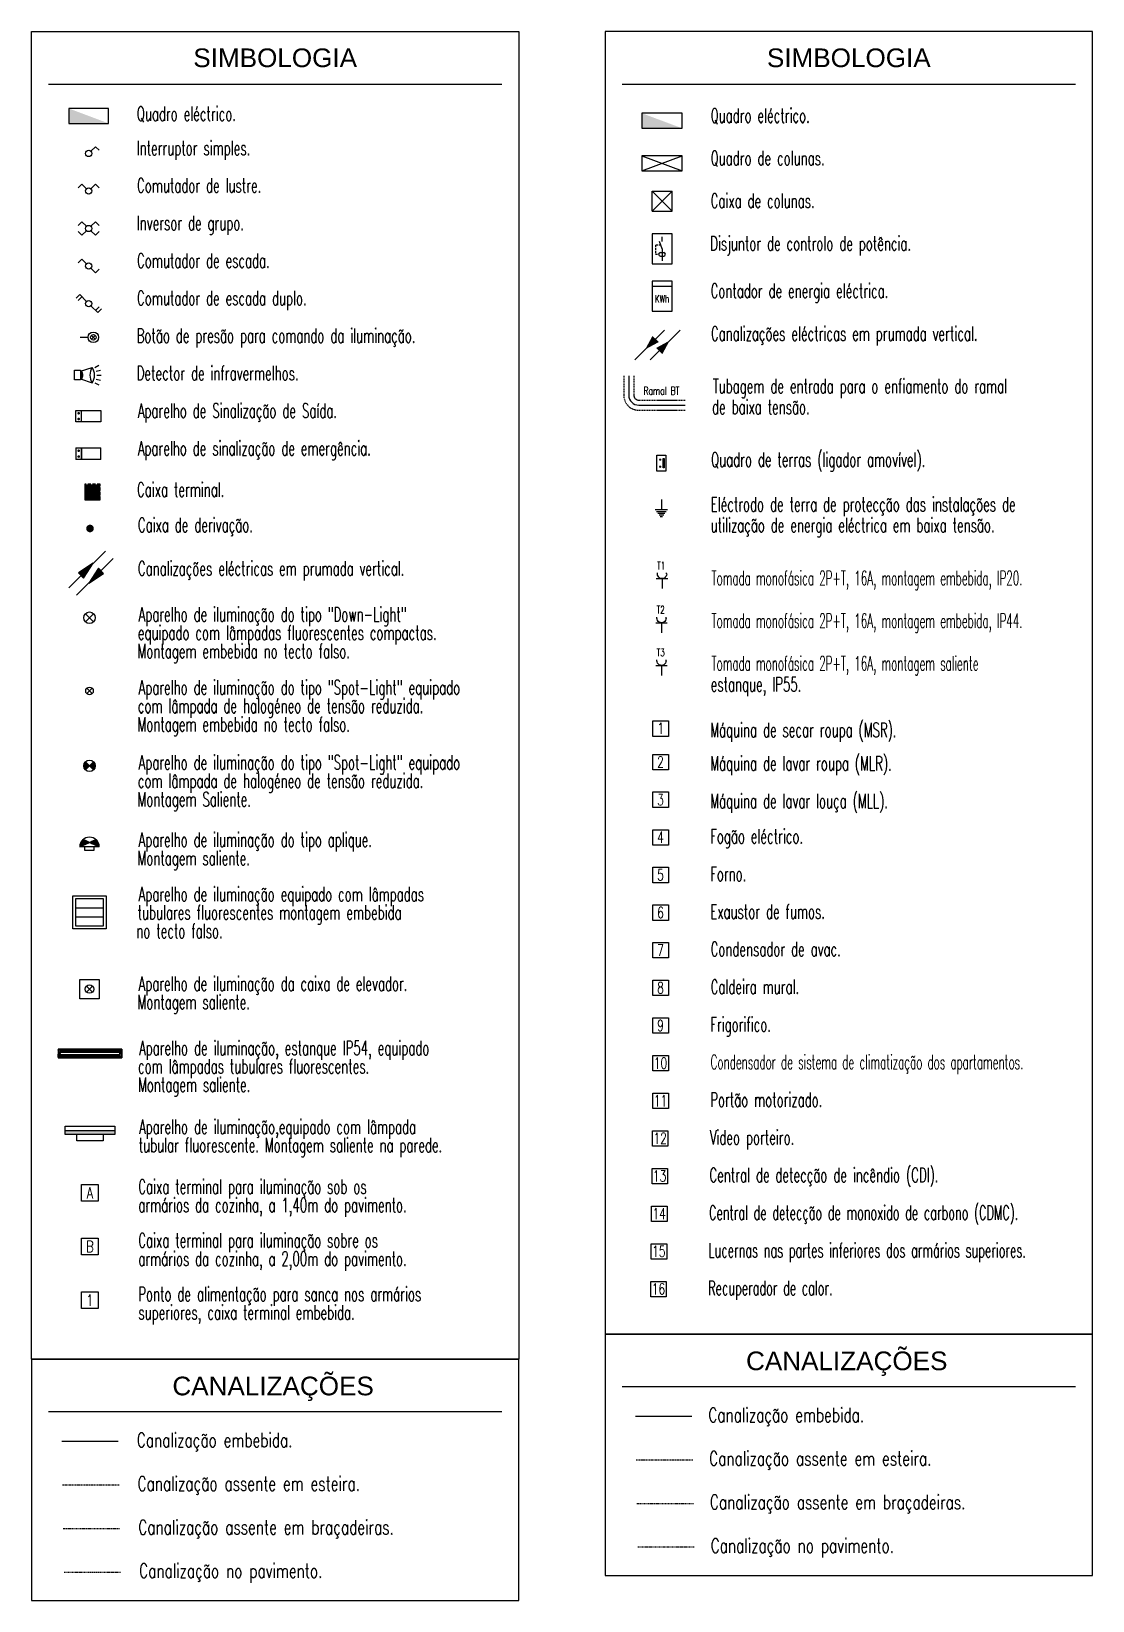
# Model space of a CAD drawing. Extents: x -8 to 729, y -363 to 534.
# Drawn here: x 113 to 298, y 260.5 to 534.1 of the extents above; entities that cross this region are included whole.
import ezdxf
from ezdxf.enums import TextEntityAlignment as Align

# ---------------------------------------------------------------- set-up
doc = ezdxf.new("R2010")
doc.units = 0
doc.header["$LTSCALE"] = 0.8
doc.header["$MEASUREMENT"] = 0
for name, pattern in [('ACAD_ISO02W100', [15, 12, -3]), ('CENTER2', [1.125, 0.75, -0.125, 0.125, -0.125]), ('DASHDOT2', [1.5875, 0.79375, -0.396875, 0, -0.396875]), ('DASHED', [0.75, 0.5, -0.25]), ('PHANTOM2', [31.75, 15.875, -3.175, 3.175, -3.175, 3.175, -3.175]), ('PHANTOMX2', [5, 2.5, -0.5, 0.5, -0.5, 0.5, -0.5])]:
    doc.linetypes.add(name, pattern=pattern)
doc.layers.get('0').update_dxf_attribs({"color": 3, "linetype": 'CONTINUOUS'})
for name, color, linetype in [('0_ARMADURA_FLUORESCENTE', 4, 'CONTINUOUS'), ('0_Cx', 10, 'DASHED'), ('0_ILUM_SPOT', 3, 'CONTINUOUS'), ('0_LETREIRO_SAIDA', 4, 'CONTINUOUS'), ('0_ligações', 10, 'CONTINUOUS'), ('0_QUADROS', 5, 'CONTINUOUS'), ('0_REFERENCIA', 2, 'CONTINUOUS'), ('0_regua', 3, 'CONTINUOUS'), ('0_regua1', 3, 'CONTINUOUS'), ('0_SIMBOLOGIA', 3, 'CONTINUOUS'), ('0_spot2', 2, 'CONTINUOUS'), ('0_subida', 10, 'CONTINUOUS'), ('ilum', 2, 'CONTINUOUS'), ('ILUM_SPOT', 3, 'CONTINUOUS'), ('INTRR', 4, 'CONTINUOUS'), ('LEGENDA', 1, 'CONTINUOUS'), ('LIGACOES', 4, 'CONTINUOUS'), ('Quadros', 170, 'CONTINUOUS'), ('TELEFONES', 4, 'CONTINUOUS'), ('TERRAS', 6, 'CONTINUOUS'), ('TOM', 4, 'CONTINUOUS')]:
    doc.layers.add(name, color=color, linetype=linetype)
doc.styles.add('ARIAL', font='arial.ttf')
doc.styles.add('LIBELLE', font='romans.shx', dxfattribs={"width": 0.7, "height": 0.2})
doc.styles.add('PEN', font='ROMANS.SHX', dxfattribs={"width": 0.7, "height": 1})
doc.styles.add('ROMANS', font='romans', dxfattribs={"width": 0.9})

# ---------------------------------------------------------------- blocks, each defined once
blk = doc.blocks.new('DISJ')
at = {"layer": 'Quadros', "color": 2, "linetype": 'DASHED'}
for p, q in [((-1.31, 3.74), (-1.31, 1.9)), ((-0.25, 3.74), (-1.31, 3.74)), ((-1.31, 1.9), (-0.68, 1.9))]:
    blk.add_line(p, q, dxfattribs=at)
at = {"layer": 'Quadros', "color": 2, "linetype": 'Continuous', "ltscale": 0.1}
for p, q in [((0, 3.02), (-0.49, 4.45)), ((0, 4.45), (0, 5.35)), ((-0.34, 2.24), (0.34, 2.24)), ((-0.34, 1.55), (0.34, 1.55)), ((0, 3.02), (0, 0.58))]:
    blk.add_line(p, q, dxfattribs=at)
at = {"layer": 'Quadros'}
blk.add_lwpolyline([(-2, 0), (2, 0), (2, 6), (-2, 6)], close=True, dxfattribs=at)
at = {"layer": 'Quadros', "color": 2, "linetype": 'Continuous', "ltscale": 0.1}
for centre, start, end in [((-0.34, 1.9), 90, 270), ((0.34, 1.9), 270, 90)]:
    blk.add_arc(centre, 0.341, start, end, dxfattribs=at)
blk = doc.blocks.new('CONT')
at = {"layer": 'Quadros', "color": 2}
blk.add_line((-2, 5), (2, 5), dxfattribs=at)
at = {"layer": 'Quadros'}
blk.add_lwpolyline([(-2, 0), (2, 0), (2, 6), (-2, 6)], close=True, dxfattribs=at)
at = {"layer": 'Quadros', "color": 2, "linetype": 'Continuous', "style": 'ROMANS', "width": 0.7}
blk.add_text('KWh', height=1.5, dxfattribs=at).set_placement((0, 2.45), align=Align.MIDDLE_CENTER)
blk = doc.blocks.new('TOM')
at = {"layer": 'TOM'}
for p, q in [((-1.15, 2), (1.15, 2)), ((-1.15, 2), (1.15, 2)), ((-0.92, 2.92), (-0.92, 3.12)), ((0, 2), (0, 0)), ((0.92, 2.92), (0.92, 3.12))]:
    blk.add_line(p, q, dxfattribs=at)
at = {"layer": 'TOM', "extrusion": (0, 0, -1)}
blk.add_ellipse((0, 2.92), major_axis=(0.652, 0.652), ratio=1, start_param=0.785398, end_param=3.926991, dxfattribs=at)
blk = doc.blocks.new('RE2')
blk.add_hatch(color=1).paths.add_polyline_path([(3, 1.25), (-3, 1.25), (-3, 0.75), (3, 0.75)])
at = {"layer": '0_regua1', "linetype": 'Continuous', "ltscale": 10}
for p, q in [((-3, 0.75), (-3, 1.75)), ((-3, 1.75), (3, 1.75)), ((3, 0.75), (-3, 0.75)), ((3, 1.75), (3, 0.75))]:
    blk.add_line(p, q, dxfattribs=at)
at = {"layer": '0_regua1', "color": 2, "linetype": 'Continuous', "ltscale": 10}
blk.add_line((-3, 1.25), (3, 1.25), dxfattribs=at)
at = {"layer": '0_regua1', "ltscale": 10}
for p, q in [((-1.58, 0), (-1.58, 0.75)), ((1.58, 0), (-1.58, 0)), ((1.58, 0.75), (1.58, 0))]:
    blk.add_line(p, q, dxfattribs=at)
blk = doc.blocks.new('ARM')
at = {"layer": '0_regua', "linetype": 'Continuous'}
for p, q in [((7.65, 1.05), (-7.65, 1.05)), ((-7.65, 1.05), (-7.65, -1.05)), ((7.65, -1.05), (7.65, 1.05)), ((7.65, 1.05), (7.65, -1.05)), ((-7.65, -1.05), (7.65, -1.05))]:
    blk.add_line(p, q, dxfattribs=at)
at = {"layer": '0_regua', "color": 1}
for p, q in [((-7.65, 0.27), (-7.63, 0.27)), ((-7.63, 0.87), (-7.63, 0.17)), ((-7.45, 1.05), (-7.29, 1.05)), ((-7.45, 0), (-7.29, 0)), ((-7.11, 0.87), (-7.11, 0.17)), ((-7.11, 0.78), (7.11, 0.78)), ((-7.11, 0.76), (7.11, 0.76)), ((-7.11, 0.71), (7.11, 0.71)), ((-7.11, 0.66), (7.11, 0.66)), ((-7.11, 0.38), (7.11, 0.38)), ((-7.11, 0.34), (7.11, 0.34)), ((-7.11, 0.29), (7.11, 0.29)), ((-7.11, 0.27), (7.11, 0.27)), ((7.11, 0.87), (7.11, 0.17)), ((7.45, 1.05), (7.29, 1.05)), ((7.45, 0), (7.29, 0)), ((7.63, 0.87), (7.63, 0.17)), ((7.65, 0.27), (7.63, 0.27)), ((-7.65, -0.27), (-7.63, -0.27)), ((-7.63, -0.87), (-7.63, -0.17)), ((-7.45, 0), (-7.29, 0)), ((-7.45, -1.05), (-7.29, -1.05)), ((-7.11, -0.87), (-7.11, -0.17)), ((-7.11, -0.27), (7.11, -0.27)), ((-7.11, -0.29), (7.11, -0.29)), ((-7.11, -0.34), (7.11, -0.34)), ((-7.11, -0.38), (7.11, -0.38)), ((-7.11, -0.66), (7.11, -0.66)), ((-7.11, -0.71), (7.11, -0.71)), ((-7.11, -0.76), (7.11, -0.76)), ((-7.11, -0.78), (7.11, -0.78)), ((7.11, -0.87), (7.11, -0.17)), ((7.45, 0), (7.29, 0)), ((7.45, -1.05), (7.29, -1.05)), ((7.63, -0.87), (7.63, -0.17)), ((7.65, -0.27), (7.63, -0.27))]:
    blk.add_line(p, q, dxfattribs=at)
at = {"layer": '0_regua', "color": 1, "extrusion": (0, 0, -1)}
for centre, major_axis, start_param, end_param in [((-7.53, 0.82), (-0.0825, 0.0825), -0.785398, -0.161149), ((-7.45, 0.87), (0.124, 0.124), -2.356194, -0.785398), ((-7.45, 0.17), (0.124, 0.124), 2.356194, 3.926991), ((-7.37, 1.21), (0.237, 0.237), 1.749547, 2.989861), ((-7.37, 0.45), (-0.237, 0.237), 0.151732, 1.392045), ((-7.37, 0.91), (-0.237, 0.237), -2.962842, -1.722528), ((-7.37, 0.14), (0.237, 0.237), -1.419065, -0.178751), ((-7.37, 0.6), (-0.237, 0.237), -2.962842, -1.722528), ((-7.37, -0.16), (0.237, 0.237), -1.419065, -0.178751), ((-7.29, 0.87), (0.124, 0.124), -0.785398, 0.785398), ((-7.29, 0.17), (0.124, 0.124), 0.785398, 2.356194), ((7.29, -0.17), (0.124, 0.124), 3.926991, 5.497787), ((7.45, -0.17), (-0.124, 0.124), 0.785398, 2.356194), ((7.29, -0.87), (-0.124, 0.124), 3.926991, 5.497787), ((7.37, 0.16), (0.237, 0.237), 1.722528, 2.962842), ((7.37, -0.6), (-0.237, 0.237), 0.178751, 1.419065), ((7.37, -0.14), (0.237, 0.237), 1.722528, 2.962842), ((7.37, -0.91), (-0.237, 0.237), 0.178751, 1.419065), ((7.37, -0.45), (-0.237, 0.237), 3.293324, 4.533638), ((7.37, -1.21), (-0.237, 0.237), 0.178751, 1.419065), ((7.45, -0.87), (0.124, 0.124), 0.785398, 2.356194), ((7.53, -0.82), (0.0825, 0.0825), 0.785398, 1.409647)]:
    blk.add_ellipse(centre, major_axis=major_axis, ratio=1, start_param=start_param, end_param=end_param, dxfattribs=at)
at = {"layer": '0_regua', "color": 1}
for centre, major_axis, start_param, end_param in [((-7.45, -0.17), (0.124, -0.124), 2.356194, 3.926991), ((-7.29, -0.17), (0.124, -0.124), 0.785398, 2.356194), ((7.29, 0.87), (0.124, 0.124), 0.785398, 2.356194), ((7.29, 0.17), (-0.124, 0.124), 0.785398, 2.356194), ((7.37, 1.21), (0.237, 0.237), 3.320344, 4.560657), ((7.37, 0.45), (0.237, 0.237), 0.151732, 1.392045), ((7.37, 0.91), (0.237, 0.237), 3.320344, 4.560657), ((7.37, 0.14), (-0.237, 0.237), -1.419065, -0.178751), ((7.37, 0.6), (0.237, 0.237), 3.320344, 4.560657), ((7.37, -0.16), (-0.237, 0.237), -1.419065, -0.178751), ((7.45, 0.87), (-0.124, 0.124), 3.926991, 5.497787), ((7.45, 0.17), (0.124, 0.124), 3.926991, 5.497787), ((7.53, 0.82), (-0.0825, 0.0825), 3.926991, 4.55124), ((-7.53, -0.82), (-0.0825, -0.0825), -0.785398, -0.161149), ((-7.45, -0.87), (0.124, -0.124), -2.356194, -0.785398), ((-7.37, 0.16), (0.237, -0.237), -1.419065, -0.178751), ((-7.37, -0.6), (-0.237, -0.237), -2.962842, -1.722528), ((-7.37, -0.14), (0.237, -0.237), -1.419065, -0.178751), ((-7.37, -0.91), (-0.237, -0.237), -2.962842, -1.722528), ((-7.37, -0.45), (-0.237, -0.237), 0.151732, 1.392045), ((-7.37, -1.21), (0.237, -0.237), 1.749547, 2.989861), ((-7.29, -0.87), (0.124, -0.124), -0.785398, 0.785398)]:
    blk.add_ellipse(centre, major_axis=major_axis, ratio=1, start_param=start_param, end_param=end_param, dxfattribs=at)
blk = doc.blocks.new('af')
at = {"layer": '0_ARMADURA_FLUORESCENTE'}
for p, q in [((-3, -3), (-3, 3)), ((-3, 3), (3, 3)), ((3, 3), (3, -3)), ((3, -3), (-3, -3))]:
    blk.add_line(p, q, dxfattribs=at)
at = {"layer": '0_ARMADURA_FLUORESCENTE', "color": 2}
for p, q in [((-2.5, -2.5), (-2.5, 2.5)), ((-2.5, 2.5), (2.5, 2.5)), ((-2.5, 0.83), (2.5, 0.83)), ((2.5, 2.5), (2.5, -2.5)), ((-2.5, -0.83), (2.5, -0.83)), ((2.5, -2.5), (-2.5, -2.5))]:
    blk.add_line(p, q, dxfattribs=at)
blk = doc.blocks.new('SP2')
at = {"layer": '0_spot2'}
for p, q in [((-0.53, 0.53), (0.53, -0.53)), ((0.53, 0.53), (-0.53, -0.53))]:
    blk.add_line(p, q, dxfattribs=at)
blk.add_circle((0, 0), 0.75, dxfattribs=at)
blk = doc.blocks.new('S')
at = {"layer": '0_subida'}
blk.add_line((0, 0), (7.07, 7.07), dxfattribs=at)
at = {"layer": '0_subida', "color": 1}
for p, q in [((4.72, 4.72), (1.86, 2.84)), ((2.84, 1.86), (4.72, 4.72)), ((1.86, 2.84), (2.84, 1.86))]:
    blk.add_line(p, q, dxfattribs=at)
blk.add_solid([(4.72, 4.72), (1.86, 2.84), (2.84, 1.86)], dxfattribs=at)
blk = doc.blocks.new('ILSPT100')
at = {"layer": '0_ILUM_SPOT'}
for p, q in [((-0.92, -0.92), (0.92, 0.92)), ((0.92, -0.92), (-0.92, 0.92))]:
    blk.add_line(p, q, dxfattribs=at)
blk.add_circle((0, 0), 1.3, dxfattribs=at)
blk = doc.blocks.new('LS')
at = {"layer": '0_LETREIRO_SAIDA'}
for p, q in [((-3, 0), (-3, 2.76)), ((-3, 2.76), (3, 2.76)), ((-3, 0), (-3, 1.37)), ((3, 0), (-3, 0)), ((-1.6, 0), (-1.6, 2.76)), ((3, 2.76), (3, 0))]:
    blk.add_line(p, q, dxfattribs=at)
at = {"layer": '0_LETREIRO_SAIDA', "color": 1, "const_width": 0.317}
for points in [[(-2.46, 2.09, 1), (-2.14, 2.09, 1)], [(-2.46, 0.7, -1), (-2.14, 0.7, -1)]]:
    blk.add_lwpolyline(points, format="xyb", close=True, dxfattribs=at)
blk = doc.blocks.new('LS1')
at = {"layer": '0_LETREIRO_SAIDA'}
for p, q in [((-3, 2.76), (-3, 0)), ((-3, 2.76), (3, 2.76)), ((3, 0), (-3, 0)), ((3, 0), (3, 2.76))]:
    blk.add_line(p, q, dxfattribs=at)
at = {"layer": '0_LETREIRO_SAIDA', "color": 1, "const_width": 0.317}
for points in [[(-2.46, 2.09, 1), (-2.14, 2.09, 1)], [(-2.46, 0.7, -1), (-2.14, 0.7, -1)]]:
    blk.add_lwpolyline(points, format="xyb", close=True, dxfattribs=at)
at = {"layer": '0_LETREIRO_SAIDA'}
blk.add_lwpolyline([(-1.6, 2.76), (-1.6, 2.76), (-1.6, 0), (-1.6, 0)], close=True, dxfattribs=at)
blk = doc.blocks.new('CX1')
at = {"layer": '0_Cx'}
blk.add_hatch(color=256, dxfattribs=at).paths.add_polyline_path([(-0.68, 0.91), (-0.68, -1.09), (1.32, -1.09), (1.32, 0.91)])
for p, q in [((1.32, 0.91), (-0.68, 0.91)), ((1.32, -1.09), (1.32, 0.91))]:
    blk.add_line(p, q, dxfattribs=at)
at = {"layer": '0_Cx', "linetype": 'Continuous'}
for p, q in [((-0.68, 0.91), (-0.68, -1.09)), ((-0.68, -1.09), (1.32, -1.09))]:
    blk.add_line(p, q, dxfattribs=at)
blk = doc.blocks.new('zz')
blk.add_hatch(color=2).paths.add_polyline_path([(1.64, 0.94), (1.33, 0.84), (1.33, -0.84), (1.64, -0.94, 0.311504)])
at = {"color": 2}
for p, q in [((0, 1.05), (1.33, 1.05)), ((0, -1.05), (0, 1.05)), ((1.33, 1.05), (1.33, -1.05)), ((4.44, 1.7), (5.28, 2.15)), ((4.76, 0.87), (5.68, 1.11)), ((1.33, -1.05), (0, -1.05)), ((4.44, -1.7), (5.28, -2.15)), ((4.76, -0.87), (5.68, -1.11)), ((4.87, 0), (5.82, 0))]:
    blk.add_line(p, q, dxfattribs=at)
at = {"color": 4}
for p, q in [((1.33, 0.84), (3.86, 1.69)), ((1.33, -0.84), (3.86, -1.69))]:
    blk.add_line(p, q, dxfattribs=at)
for centre, start, end in [((6.42, 0), 146.4934, 213.5066), ((1.31, 0), 326.4934, 33.5066)]:
    blk.add_arc(centre, 3.07, start, end, dxfattribs=at)
blk = doc.blocks.new('qe')
at = {"layer": '0_QUADROS'}
for p, q in [((-4, 1.5), (-4, -1.5)), ((4, 1.5), (-4, 1.5)), ((4, -1.5), (4, 1.5)), ((-4, -1.5), (4, -1.5))]:
    blk.add_line(p, q, dxfattribs=at)
at = {"layer": '0_QUADROS', "color": 1}
blk.add_solid([(-4, 1.5), (-4, -1.5), (4, -1.5)], dxfattribs=at)

msp = doc.modelspace()

# ---------------------------------------------------------------- hatches: boundary and pattern name
h = msp.add_hatch(color=1)
h.paths.add_polyline_path([(123.87, 406.75), (123.16, 406.04), (123.87, 405.34, 0.198912), (124.16, 406.04, 0.198912)])
h.paths.add_polyline_path([(122.16, 406.04, 0.198912), (122.45, 405.34), (123.16, 406.04), (122.45, 406.75, 0.198912)])
at = {"layer": 'ilum'}
h = msp.add_hatch(dxfattribs=at)
h.set_pattern_fill('ANSI31', color=1, scale=0.962262, style=0)
h.set_pattern_definition([(135, (931806.43311, 153988.3646), (0.08505272073, 0.08505272073), [])])
edge = h.paths.add_edge_path()
edge.add_ellipse((123.16, 391.9), major_axis=(-1.2, 1.2), ratio=1, start_angle=-5, end_angle=45, ccw=False)
edge.add_line((122.07, 393.2), (123.16, 392.69))
edge.add_line((123.16, 392.69), (121.46, 391.9))

# ---------------------------------------------------------------- linework, layer by layer
at = {"layer": '0_ligações', "color": 5}
for p, q in [((221.22, 502.75, -85.85), (221.22, 506.25, -85.85)), ((221.22, 506.25, -85.85), (224.72, 506.25, -85.85)), ((224.72, 502.75, -85.85), (224.72, 506.25, -85.85)), ((221.22, 502.75, -85.85), (224.72, 502.75, -85.85))]:
    msp.add_line(p, q, dxfattribs=at)
at = {"layer": '0_ligações', "linetype": 'Continuous'}
for p, q in [((223.4, 482), (218.2, 476.8)), ((220.92, 476.8), (226.13, 482))]:
    msp.add_line(p, q, dxfattribs=at)
at = {"layer": '0_ligações', "color": 2, "linetype": 'ACAD_ISO02W100', "ltscale": 0.02}
for p, q in [((216.29, 474.06, -85.85), (216.29, 470.67, -85.85)), ((218.04, 474.06, -85.85), (218.04, 470.67, -85.85)), ((218.92, 469.8, -85.85), (227.03, 469.8, -85.85)), ((218.92, 468.05, -85.85), (227.03, 468.05, -85.85))]:
    msp.add_line(p, q, dxfattribs=at)
at = {"layer": '0_ligações'}
for p, q in [((217.17, 474.06, -85.85), (217.17, 470.67, -85.85)), ((218.92, 468.92, -85.85), (227.03, 468.92, -85.85))]:
    msp.add_line(p, q, dxfattribs=at)
at = {"layer": '0_ligações', "color": 10, "linetype": 'DASHDOT2', "ltscale": 0.3}
for p, q in [((218.59, 277.46), (228.45, 277.46)), ((118.59, 273.08), (128.45, 273.08))]:
    msp.add_line(p, q, dxfattribs=at)
at = {"layer": '0_ligações', "linetype": 'PHANTOM2', "ltscale": 0.015}
for p, q in [((218.73, 269.87), (228.58, 269.87)), ((118.73, 265.48), (128.58, 265.48))]:
    msp.add_line(p, q, dxfattribs=at)
at = {"layer": '0_ligações', "color": 4}
msp.add_lwpolyline([(121.48, 368.79), (124.84, 368.79), (124.84, 365.43), (121.48, 365.43)], close=True, dxfattribs=at)
at = {"layer": '0_ligações', "color": 2, "linetype": 'ACAD_ISO02W100', "ltscale": 0.02}
msp.add_arc((218.92, 470.67, -85.85), 2.63, 180, 270, dxfattribs=at)
at = {"layer": '0_ligações'}
msp.add_arc((218.92, 470.67, -85.85), 1.75, 180, 270, dxfattribs=at)
at = {"layer": '0_ligações', "color": 2, "linetype": 'ACAD_ISO02W100', "ltscale": 3}
msp.add_arc((218.92, 470.67, -85.85), 0.875, 180, 270, dxfattribs=at)
at = {"layer": '0_ligações', "color": 1}
for points in [[(221.31, 481), (222.4, 479.92), (220.02, 478.63)], [(223.01, 477.8), (221.93, 478.89), (224.3, 480.18)]]:
    msp.add_solid(points, dxfattribs=at)
at = {"layer": '0_REFERENCIA', "color": 3}
for points in [[(121.79, 333.05), (124.69, 333.05), (124.69, 330.15), (121.79, 330.15)], [(121.79, 323.69), (124.69, 323.69), (124.69, 320.79), (121.79, 320.79)], [(121.79, 314.33), (124.69, 314.33), (124.69, 311.42), (121.79, 311.42)]]:
    msp.add_lwpolyline(points, close=True, dxfattribs=at)
at = {"layer": '0_SIMBOLOGIA', "color": 10, "ltscale": 0.5}
for p, q in [((218.32, 292.65), (228.17, 292.65)), ((118.32, 288.27), (128.17, 288.27))]:
    msp.add_line(p, q, dxfattribs=at)
at = {"layer": '0_SIMBOLOGIA', "color": 10, "linetype": 'CENTER2', "ltscale": 0.4}
for p, q in [((218.45, 285.06), (228.31, 285.06)), ((118.45, 280.67), (128.31, 280.67))]:
    msp.add_line(p, q, dxfattribs=at)
at = {"layer": 'ilum'}
for p, q in [((121.46, 391.9), (124.25, 393.2)), ((124.85, 391.9), (121.46, 391.9)), ((124.85, 391.9), (122.07, 393.2)), ((122.31, 391.9), (122.31, 391.31)), ((122.31, 391.31), (124, 391.31)), ((124, 391.31), (124, 391.9))]:
    msp.add_line(p, q, dxfattribs=at)
at = {"layer": 'ilum', "color": 1}
for p, q in [((121.46, 391.96), (122.5, 393)), ((121.46, 391.94), (122.51, 392.99)), ((121.46, 391.92), (122.53, 392.99)), ((121.46, 391.91), (122.54, 392.98)), ((121.46, 391.9), (123.16, 392.69)), ((121.47, 392.09), (122.42, 393.03)), ((121.47, 392.07), (122.43, 393.03)), ((121.47, 392.05), (122.45, 393.02)), ((121.47, 392.03), (122.46, 393.02)), ((121.47, 392.01), (122.47, 393.01)), ((121.47, 391.99), (122.48, 393.01)), ((121.47, 391.98), (122.49, 393)), ((121.48, 392.16), (122.38, 393.06)), ((121.48, 392.14), (122.39, 393.05)), ((121.48, 392.13), (122.4, 393.05)), ((121.48, 392.11), (122.41, 393.04)), ((121.49, 392.23), (122.34, 393.07)), ((121.49, 392.21), (122.35, 393.07)), ((121.49, 392.19), (122.36, 393.06)), ((121.49, 391.91), (122.55, 392.98)), ((121.5, 392.27), (122.32, 393.08)), ((121.5, 392.25), (122.33, 393.08)), ((121.51, 392.31), (122.29, 393.09)), ((121.51, 392.29), (122.31, 393.09)), ((121.52, 392.34), (122.28, 393.1)), ((121.52, 391.93), (122.56, 392.97)), ((121.53, 392.38), (122.26, 393.11)), ((121.53, 392.36), (122.27, 393.11)), ((121.54, 392.41), (122.25, 393.12)), ((121.55, 392.43), (122.24, 393.12)), ((121.55, 391.94), (122.57, 392.96)), ((121.56, 392.46), (122.22, 393.13)), ((121.57, 392.49), (122.21, 393.13)), ((121.58, 392.51), (122.2, 393.14)), ((121.58, 391.96), (122.58, 392.96)), ((121.59, 392.54), (122.19, 393.14)), ((121.6, 392.57), (122.18, 393.15)), ((121.61, 392.6), (122.17, 393.15)), ((121.62, 391.97), (122.6, 392.95)), ((121.63, 392.63), (122.16, 393.16)), ((121.65, 392.67), (122.14, 393.16)), ((121.65, 391.99), (122.61, 392.95)), ((121.66, 392.7), (122.13, 393.17)), ((121.68, 392), (122.62, 392.94)), ((121.69, 392.74), (122.12, 393.18)), ((121.71, 392.78), (122.11, 393.18)), ((121.71, 392.02), (122.63, 392.94)), ((121.74, 392.83), (122.1, 393.19)), ((121.74, 392.03), (122.64, 392.93)), ((121.77, 392.88), (122.09, 393.19)), ((121.78, 392.05), (122.65, 392.93)), ((121.81, 392.06), (122.67, 392.92)), ((121.82, 392.95), (122.07, 393.2)), ((121.84, 392.08), (122.68, 392.92)), ((121.87, 392.09), (122.69, 392.91)), ((121.9, 392.11), (122.7, 392.91)), ((121.93, 392.12), (122.71, 392.9)), ((121.94, 393.08), (121.98, 393.12)), ((121.97, 392.14), (122.72, 392.89)), ((122, 392.15), (122.74, 392.89)), ((122.03, 392.17), (122.75, 392.88)), ((122.06, 392.18), (122.76, 392.88)), ((122.09, 392.2), (122.77, 392.87)), ((122.13, 392.21), (122.78, 392.87)), ((122.16, 392.23), (122.79, 392.86)), ((122.19, 392.24), (122.8, 392.86)), ((122.22, 392.26), (122.82, 392.85)), ((122.25, 392.27), (122.83, 392.85)), ((122.29, 392.29), (122.84, 392.84)), ((122.32, 392.3), (122.85, 392.83)), ((122.35, 392.32), (122.86, 392.83)), ((122.38, 392.33), (122.87, 392.82)), ((122.41, 392.34), (122.89, 392.82)), ((122.44, 392.36), (122.9, 392.81)), ((122.48, 392.37), (122.91, 392.81)), ((122.51, 392.39), (122.92, 392.8)), ((122.54, 392.4), (122.93, 392.8)), ((122.57, 392.42), (122.94, 392.79)), ((122.6, 392.43), (122.96, 392.79)), ((122.64, 392.45), (122.97, 392.78)), ((122.67, 392.46), (122.98, 392.78)), ((122.7, 392.48), (122.99, 392.77)), ((122.73, 392.49), (123, 392.76)), ((122.76, 392.51), (123.01, 392.76)), ((122.8, 392.52), (123.03, 392.75)), ((122.83, 392.54), (123.04, 392.75)), ((122.86, 392.55), (123.05, 392.74)), ((122.89, 392.57), (123.06, 392.74)), ((122.92, 392.58), (123.07, 392.73)), ((122.95, 392.6), (123.08, 392.73)), ((122.99, 392.61), (123.09, 392.72)), ((123.02, 392.63), (123.11, 392.72)), ((123.05, 392.64), (123.12, 392.71)), ((123.08, 392.66), (123.13, 392.7)), ((123.11, 392.67), (123.14, 392.7)), ((123.15, 392.69), (123.15, 392.69)), ((123.17, 392.69), (123.16, 392.69)), ((124.85, 391.9), (123.16, 392.69)), ((123.2, 392.67), (123.17, 392.7)), ((123.23, 392.66), (123.18, 392.7)), ((123.2, 392.67), (123.27, 392.75)), ((123.26, 392.64), (123.2, 392.71)), ((123.3, 392.63), (123.21, 392.72)), ((123.33, 392.61), (123.22, 392.72)), ((123.36, 392.6), (123.23, 392.73)), ((123.39, 392.58), (123.24, 392.73)), ((123.42, 392.57), (123.25, 392.74)), ((123.46, 392.55), (123.27, 392.74)), ((123.49, 392.54), (123.28, 392.75)), ((123.52, 392.52), (123.29, 392.75)), ((123.55, 392.51), (123.3, 392.76)), ((123.58, 392.49), (123.31, 392.76)), ((123.32, 392.62), (123.59, 392.89)), ((123.61, 392.48), (123.32, 392.77)), ((123.65, 392.46), (123.34, 392.78)), ((123.68, 392.45), (123.35, 392.78)), ((123.71, 392.43), (123.36, 392.79)), ((123.74, 392.42), (123.37, 392.79)), ((123.77, 392.4), (123.38, 392.8)), ((123.81, 392.39), (123.39, 392.8)), ((123.84, 392.37), (123.4, 392.81)), ((123.87, 392.36), (123.42, 392.81)), ((123.43, 392.56), (123.91, 393.04)), ((123.9, 392.34), (123.43, 392.82)), ((123.93, 392.33), (123.44, 392.82)), ((123.97, 392.32), (123.45, 392.83)), ((124, 392.3), (123.46, 392.83)), ((124.03, 392.29), (123.47, 392.84)), ((124.06, 392.27), (123.49, 392.85)), ((124.09, 392.26), (123.5, 392.85)), ((124.12, 392.24), (123.51, 392.86)), ((124.16, 392.23), (123.52, 392.86)), ((124.19, 392.21), (123.53, 392.87)), ((124.22, 392.2), (123.54, 392.87)), ((123.55, 392.51), (124.23, 393.19)), ((124.25, 392.18), (123.56, 392.88)), ((124.28, 392.17), (123.57, 392.88)), ((124.32, 392.15), (123.58, 392.89)), ((124.35, 392.14), (123.59, 392.89)), ((124.38, 392.12), (123.6, 392.9)), ((124.41, 392.11), (123.61, 392.91)), ((124.44, 392.09), (123.63, 392.91)), ((124.48, 392.08), (123.64, 392.92)), ((124.51, 392.06), (123.65, 392.92)), ((123.66, 392.46), (124.33, 393.12)), ((124.54, 392.05), (123.66, 392.93)), ((124.57, 392.03), (123.67, 392.93)), ((124.6, 392.02), (123.68, 392.94)), ((124.63, 392), (123.69, 392.94)), ((124.67, 391.99), (123.71, 392.95)), ((124.7, 391.97), (123.72, 392.95)), ((124.73, 391.96), (123.73, 392.96)), ((124.76, 391.94), (123.74, 392.96)), ((124.79, 391.93), (123.75, 392.97)), ((124.83, 391.91), (123.76, 392.98)), ((123.78, 392.4), (124.41, 393.04)), ((124.85, 391.91), (123.78, 392.98)), ((124.85, 391.92), (123.79, 392.99)), ((124.85, 391.94), (123.8, 392.99)), ((124.85, 391.96), (123.81, 393)), ((124.85, 391.98), (123.82, 393)), ((124.85, 391.99), (123.83, 393.01)), ((124.85, 392.01), (123.85, 393.01)), ((124.85, 392.03), (123.86, 393.02)), ((124.84, 392.05), (123.87, 393.02)), ((124.84, 392.07), (123.88, 393.03)), ((124.84, 392.09), (123.89, 393.03)), ((124.84, 392.11), (123.9, 393.04)), ((123.9, 392.35), (124.49, 392.94)), ((124.84, 392.13), (123.92, 393.05)), ((124.83, 392.14), (123.93, 393.05)), ((124.83, 392.16), (123.94, 393.06)), ((124.83, 392.19), (123.95, 393.06)), ((124.82, 392.21), (123.96, 393.07)), ((124.82, 392.23), (123.97, 393.07)), ((124.82, 392.25), (123.98, 393.08)), ((124.81, 392.27), (124, 393.08)), ((124.81, 392.29), (124.01, 393.09)), ((124.01, 392.29), (124.56, 392.85)), ((124.8, 392.31), (124.02, 393.09)), ((124.79, 392.34), (124.03, 393.1)), ((124.79, 392.36), (124.04, 393.11)), ((124.78, 392.38), (124.05, 393.11)), ((124.77, 392.41), (124.07, 393.12)), ((124.77, 392.43), (124.08, 393.12)), ((124.76, 392.46), (124.09, 393.13)), ((124.75, 392.49), (124.1, 393.13)), ((124.74, 392.51), (124.11, 393.14)), ((124.73, 392.54), (124.12, 393.14)), ((124.13, 392.24), (124.63, 392.74)), ((124.71, 392.57), (124.14, 393.15)), ((124.7, 392.6), (124.15, 393.15)), ((124.68, 392.63), (124.16, 393.16)), ((124.67, 392.67), (124.17, 393.16)), ((124.65, 392.7), (124.18, 393.17)), ((124.63, 392.74), (124.19, 393.18)), ((124.6, 392.78), (124.21, 393.18)), ((124.58, 392.83), (124.22, 393.19)), ((124.54, 392.88), (124.23, 393.19)), ((124.49, 392.95), (124.24, 393.2)), ((124.24, 392.19), (124.69, 392.63)), ((124.37, 393.08), (124.34, 393.12)), ((124.36, 392.13), (124.74, 392.51)), ((124.48, 392.08), (124.78, 392.38)), ((124.59, 392.02), (124.82, 392.25)), ((124.71, 391.97), (124.84, 392.1)), ((124.82, 391.92), (124.85, 391.94))]:
    msp.add_line(p, q, dxfattribs=at)
at = {"layer": 'ilum'}
msp.add_ellipse((123.16, 391.9), major_axis=(-1.2, 1.2), ratio=1, start_param=3.926991, end_param=7.068583, dxfattribs=at)
at = {"layer": 'INTRR'}
for p, q in [((123.41, 513.19), (124.2, 513.98)), ((124.2, 513.98), (124.83, 513.35)), ((121.84, 507.44), (121.21, 506.81)), ((122.63, 506.65), (121.84, 507.44)), ((123.41, 506.65), (124.2, 507.44)), ((124.2, 507.44), (124.83, 506.81)), ((121.84, 500.89), (121.21, 500.26)), ((122.63, 500.1), (121.84, 500.89)), ((123.41, 500.1), (124.2, 500.89)), ((124.2, 500.89), (124.83, 500.26)), ((121.84, 498.54), (121.21, 499.17)), ((122.63, 499.33), (121.84, 498.54)), ((123.41, 499.33), (124.2, 498.54)), ((124.2, 498.54), (124.83, 499.17)), ((121.84, 494.35), (121.21, 493.72)), ((122.63, 493.56), (121.84, 494.35)), ((123.41, 492.78), (124.2, 491.99)), ((124.2, 491.99), (124.83, 492.62)), ((121.45, 488.2), (120.82, 487.57)), ((121.84, 487.81), (121.21, 487.18)), ((122.63, 487.02), (121.45, 488.2)), ((123.41, 486.24), (124.6, 485.05)), ((124.2, 485.45), (124.83, 486.08)), ((124.6, 485.05), (125.23, 485.69))]:
    msp.add_line(p, q, dxfattribs=at)
at = {"layer": 'INTRR', "color": 1}
for p, q in [((123.49, 481.09), (124.17, 480.41)), ((124.17, 481.09), (123.49, 480.41))]:
    msp.add_line(p, q, dxfattribs=at)
at = {"layer": 'INTRR', "linetype": 'Continuous'}
for centre in [(123.02, 512.8), (123.02, 506.26), (123.02, 499.72), (123.02, 493.17), (123.02, 486.63)]:
    msp.add_circle(centre, 0.551, dxfattribs=at)
at = {"layer": 'INTRR'}
msp.add_circle((123.83, 480.75), 0.924, dxfattribs=at)
at = {"layer": 'INTRR', "color": 1}
msp.add_circle((123.83, 480.75), 0.481, dxfattribs=at)
at = {"layer": 'LEGENDA', "color": 3}
for p, q in [((113.03, 302.6), (113.03, 534.09)), ((113.03, 534.09), (198.03, 534.09)), ((198.03, 534.09), (198.03, 302.6)), ((113.03, 302.6), (198.03, 302.6))]:
    msp.add_line(p, q, dxfattribs=at)
at = {"layer": 'LEGENDA', "color": 2}
for p, q in [((116.03, 524.88), (195.03, 524.88)), ((216.03, 524.88), (295.03, 524.88))]:
    msp.add_line(p, q, dxfattribs=at)
at = {"layer": 'LEGENDA', "color": 3}
msp.add_lwpolyline([(213.03, 306.98), (298.03, 306.98), (298.03, 534.09), (213.03, 534.09)], close=True, dxfattribs=at)
at = {"layer": 'LIGACOES'}
msp.add_line((121.52, 480.75), (122.9, 480.75), dxfattribs=at)
at = {"layer": 'LIGACOES', "color": 10, "const_width": 0.662}
msp.add_lwpolyline([(122.92, 447.42, 1), (123.58, 447.42, 1)], format="xyb", close=True, dxfattribs=at)
at = {"layer": 'Quadros', "color": 4}
for p, q in [((219.47, 512.38, -85.85), (226.47, 509.75, -85.85)), ((219.47, 509.75, -85.85), (226.47, 512.38, -85.85)), ((221.22, 502.75, -85.85), (224.72, 506.25, -85.85)), ((221.22, 506.25, -85.85), (224.72, 502.75, -85.85))]:
    msp.add_line(p, q, dxfattribs=at)
at = {"layer": 'Quadros', "elevation": -85.85}
for points in [[(226.47, 517.19), (226.47, 519.81), (219.47, 519.81), (219.47, 517.19)], [(226.47, 509.75), (226.47, 512.38), (219.47, 512.38), (219.47, 509.75)]]:
    msp.add_lwpolyline(points, close=True, dxfattribs=at)
at = {"layer": 'Quadros', "color": 1}
msp.add_solid([(219.47, 519.81, -85.85), (219.47, 517.19, -85.85), (226.47, 517.19, -85.85)], dxfattribs=at)
at = {"layer": 'TELEFONES', "color": 3}
for p, q in [((298.03, 306.98), (213.03, 306.98)), ((213.03, 306.98), (213.03, 264.88)), ((298.03, 264.88), (298.03, 306.98)), ((213.03, 264.88), (298.03, 264.88))]:
    msp.add_line(p, q, dxfattribs=at)
at = {"layer": 'TELEFONES', "color": 2}
for p, q in [((295.03, 297.77), (216.03, 297.77)), ((195.03, 293.39), (116.03, 293.39))]:
    msp.add_line(p, q, dxfattribs=at)
at = {"layer": 'TELEFONES', "color": 3}
msp.add_lwpolyline([(113.03, 260.5), (198.03, 260.5), (198.03, 302.6), (113.03, 302.6)], close=True, dxfattribs=at)
at = {"layer": 'TERRAS', "color": 4, "linetype": 'CENTER2', "ltscale": 12}
msp.add_line((222.85, 452.45, -31.48), (222.85, 450.72, -31.48), dxfattribs=at)
at = {"layer": 'TERRAS', "color": 2, "ltscale": 6}
for p, q in [((221.8, 450.72, -31.48), (223.9, 450.72, -31.48)), ((222.01, 450.41, -31.48), (223.69, 450.41, -31.48)), ((222.23, 450.11, -31.48), (223.47, 450.11, -31.48)), ((222.44, 449.8, -31.48), (223.26, 449.8, -31.48)), ((222.66, 449.5, -31.48), (223.04, 449.5, -31.48))]:
    msp.add_line(p, q, dxfattribs=at)
at = {"layer": 'TERRAS', "color": 4, "elevation": -31.48, "flags": 128}
msp.add_lwpolyline([(223.64, 460.18), (223.64, 457.43), (222.06, 457.43), (222.06, 460.18)], close=True, dxfattribs=at)
at = {"layer": 'TERRAS', "color": 1, "linetype": 'PHANTOMX2', "const_width": 0.197, "elevation": -31.48, "flags": 128}
for points in [[(222.65, 459.52, 1), (222.65, 459.32, 1)], [(222.65, 458.09, -1), (222.65, 458.29, -1)]]:
    msp.add_lwpolyline(points, format="xyb", close=True, dxfattribs=at)
at = {"layer": 'TERRAS', "color": 1, "elevation": -31.48, "flags": 128}
msp.add_lwpolyline([(223.35, 459.61), (223.35, 457.99), (223.17, 457.99), (223.17, 459.61)], close=True, dxfattribs=at)
at = {"layer": 'TERRAS', "color": 1}
msp.add_solid([(223.35, 459.61, -31.48), (223.17, 459.61, -31.48), (223.35, 457.99, -31.48), (223.17, 457.99, -31.48)], dxfattribs=at)
at = {"layer": 'TOM', "color": 3}
for p, q in [((221.38, 411.18, 31.48), (221.38, 413.87, 31.48)), ((221.38, 413.87, 31.48), (224.07, 413.87, 31.48)), ((224.07, 413.87, 31.48), (224.07, 411.18, 31.48)), ((224.07, 411.18, 31.48), (221.38, 411.18, 31.48)), ((221.38, 408.04, 31.48), (224.07, 408.04, 31.48)), ((221.38, 405.35, 31.48), (221.38, 408.04, 31.48)), ((224.07, 408.04, 31.48), (224.07, 405.35, 31.48)), ((224.07, 405.35, 31.48), (221.38, 405.35, 31.48)), ((221.38, 401.48, 31.48), (224.07, 401.48, 31.48)), ((221.38, 398.79, 31.48), (221.38, 401.48, 31.48)), ((224.07, 401.48, 31.48), (224.07, 398.79, 31.48)), ((224.07, 398.79, 31.48), (221.38, 398.79, 31.48)), ((221.38, 394.91, 31.48), (224.07, 394.91, 31.48)), ((221.38, 392.22, 31.48), (221.38, 394.91, 31.48)), ((224.07, 394.91, 31.48), (224.07, 392.22, 31.48)), ((224.07, 392.22, 31.48), (221.38, 392.22, 31.48)), ((221.38, 388.35, 31.48), (224.07, 388.35, 31.48)), ((221.38, 385.66, 31.48), (221.38, 388.35, 31.48)), ((224.07, 388.35, 31.48), (224.07, 385.66, 31.48)), ((224.07, 385.66, 31.48), (221.38, 385.66, 31.48)), ((221.38, 379.1, 31.48), (221.38, 381.79, 31.48)), ((221.38, 381.79, 31.48), (224.07, 381.79, 31.48)), ((224.07, 381.79, 31.48), (224.07, 379.1, 31.48)), ((224.07, 379.1, 31.48), (221.38, 379.1, 31.48)), ((221.38, 375.23, 31.48), (224.07, 375.23, 31.48)), ((221.38, 372.54, 31.48), (221.38, 375.23, 31.48)), ((224.07, 375.23, 31.48), (224.07, 372.54, 31.48)), ((224.07, 372.54, 31.48), (221.38, 372.54, 31.48)), ((221.38, 368.66, 31.48), (224.07, 368.66, 31.48)), ((221.38, 365.97, 31.48), (221.38, 368.66, 31.48)), ((224.07, 368.66, 31.48), (224.07, 365.97, 31.48)), ((224.07, 365.97, 31.48), (221.38, 365.97, 31.48)), ((221.38, 362.1, 31.48), (224.07, 362.1, 31.48)), ((221.38, 359.41, 31.48), (221.38, 362.1, 31.48)), ((224.07, 362.1, 31.48), (224.07, 359.41, 31.48)), ((224.07, 359.41, 31.48), (221.38, 359.41, 31.48)), ((221.38, 355.54, 31.48), (224.07, 355.54, 31.48)), ((221.38, 352.85, 31.48), (221.38, 355.54, 31.48)), ((224.07, 355.54, 31.48), (224.07, 352.85, 31.48)), ((224.07, 352.85, 31.48), (221.38, 352.85, 31.48)), ((221.38, 348.98, 31.48), (224.07, 348.98, 31.48)), ((221.38, 346.29, 31.48), (221.38, 348.98, 31.48)), ((224.07, 348.98, 31.48), (224.07, 346.29, 31.48)), ((224.07, 346.29, 31.48), (221.38, 346.29, 31.48)), ((221.31, 342.41, 31.48), (224, 342.41, 31.48)), ((221.31, 339.72, 31.48), (221.31, 342.41, 31.48)), ((224, 342.41, 31.48), (224, 339.72, 31.48)), ((224, 339.72, 31.48), (221.31, 339.72, 31.48)), ((221.24, 335.85, 31.48), (223.93, 335.85, 31.48)), ((221.24, 333.16, 31.48), (221.24, 335.85, 31.48)), ((223.93, 335.85, 31.48), (223.93, 333.16, 31.48)), ((223.93, 333.16, 31.48), (221.24, 333.16, 31.48)), ((221.16, 329.29, 31.48), (223.85, 329.29, 31.48)), ((221.16, 326.6, 31.48), (221.16, 329.29, 31.48)), ((223.85, 329.29, 31.48), (223.85, 326.6, 31.48)), ((223.85, 326.6, 31.48), (221.16, 326.6, 31.48)), ((221.09, 322.73, 31.48), (223.78, 322.73, 31.48)), ((221.09, 320.04, 31.48), (221.09, 322.73, 31.48)), ((223.78, 322.73, 31.48), (223.78, 320.04, 31.48)), ((223.78, 320.04, 31.48), (221.09, 320.04, 31.48)), ((221.02, 316.16, 31.48), (223.71, 316.16, 31.48)), ((221.02, 313.47, 31.48), (221.02, 316.16, 31.48)), ((223.71, 316.16, 31.48), (223.71, 313.47, 31.48)), ((223.71, 313.47, 31.48), (221.02, 313.47, 31.48))]:
    msp.add_line(p, q, dxfattribs=at)

# ---------------------------------------------------------------- block references
for name, p, xscale, yscale, zscale in [('DISJ', (222.97, 493.56, -85.85), 0.875, 0.875, 0.875), ('CONT', (222.97, 485.31, -85.85), 0.875, 0.875, 0.875), ('af', (123.16, 380.51), 0.9622727272676457, 0.9622727272676457, 0.9622727272676457)]:
    msp.add_blockref(name, p, dxfattribs=dict(xscale=xscale, yscale=yscale, zscale=zscale))
at = {"layer": '0_ligações', "linetype": 'Continuous'}
for name, p, xscale, yscale, zscale in [('qe', (123.02, 519.35), 0.8679232294507528, 0.8679232294507528, 0.8679232294507528), ('TOM', (222.97, 436.93, -85.85), 0.875, 0.875, 0.875), ('TOM', (222.88, 429.24, -85.85), 0.875, 0.875, 0.875), ('TOM', (222.88, 421.81, -85.85), 0.875, 0.875, 0.875), ('ARM', (123.24, 355.9), 0.7232693578753242, 0.7232693578753242, 0.7232693578753242)]:
    msp.add_blockref(name, p, dxfattribs=dict(at, xscale=xscale, yscale=yscale, zscale=zscale))
at = {"layer": '0_ligações'}
for name, p, xscale, yscale, zscale in [('zz', (120.56, 474.16), 0.7955962936630385, 0.7955962936630385, 0.7955962936630385), ('LS', (122.94, 466), 0.7232693578753242, 0.7232693578753242, 0.7232693578753242), ('LS1', (122.94, 459.46), 0.7232693578753242, 0.7232693578753242, 0.7232693578753242), ('CX1', (123.25, 453.9), 1.350635593220431, 1.350635593220431, 1.350635593220431), ('S', (119.56, 437.1), 0.90408669734461, 0.90408669734461, 0.90408669734461), ('SP2', (123.16, 419.11), 0.8854166666669698, 0.8854166666669698, 0.8854166666669698), ('SP2', (123.16, 367.11), 0.9739583333330302, 0.9739583333330302, 0.9739583333330302), ('RE2', (123.24, 340.68), 1.446538715750648, 1.446538715750648, 1.446538715750648)]:
    msp.add_blockref(name, p, dxfattribs=dict(at, xscale=xscale, yscale=yscale, zscale=zscale))
at = {"layer": '0_ligações', "xscale": 0.90408669734461, "yscale": 0.90408669734461, "zscale": 0.90408669734461, "rotation": 180}
msp.add_blockref('S', (127.29, 442.16), dxfattribs=at)
at = {"layer": 'ILUM_SPOT', "xscale": 0.7698093515027722, "yscale": 0.7698093515027722, "zscale": 0.7698093515027722}
for p in [(123.16, 431.86), (123.16, 406.04)]:
    msp.add_blockref('ILSPT100', p, dxfattribs=at)

# ---------------------------------------------------------------- texts
at = {"layer": '0_ligações', "color": 2, "style": 'PEN'}
for s, width, p in [('Quadro eléctrico.', 0.6, (131.4, 518.48)), ('Quadro eléctrico.', 0.6, (231.44, 518.17)), ('Interruptor simples.', 0.6, (131.39, 512.51)), ('Quadro de colunas.', 0.6, (231.44, 510.74)), ('Comutador de lustre.', 0.6, (131.45, 505.97)), ('Caixa de colunas.', 0.6, (231.44, 503.3)), ('Inversor de grupo.', 0.6, (131.39, 499.43)), ('Disjuntor de controlo de potência.', 0.6, (231.36, 495.86)), ('Comutador de escada.', 0.6, (131.45, 492.88)), ('Contador de energia eléctrica.', 0.6, (231.44, 487.61)), ('Comutador de escada duplo.', 0.6, (131.45, 486.34)), ('Botão de presão para comando da iluminação.', 0.6, (131.39, 479.8)), ('Canalizações eléctricas em prumada vertical.', 0.6, (231.49, 480.16)), ('Detector de infravermelhos.', 0.6, (131.39, 473.25)), ('Tubagem de entrada para o enfiamento do ramal ', 0.6, (231.82, 471)), ('Aparelho de Sinalização de Saída.', 0.6, (131.58, 466.71)), ('de baixa tensão.', 0.6, (231.68, 467.35)), ('Aparelho de sinalização de emergência.', 0.6, (131.58, 460.17)), ('Quadro de terras (ligador amovível).', 0.6, (231.51, 458.19, -31.48)), ('Caixa terminal.', 0.6, (131.45, 452.96)), ('Eléctrodo de terra de protecção das instalações de ', 0.6, (231.44, 450.4, -31.48)), ('Caixa de derivação.', 0.6, (131.59, 446.8)), ('utilização de energia eléctrica em baixa tensão.', 0.6, (231.44, 446.76, -31.48)), ('Canalizações eléctricas em prumada vertical.', 0.6, (131.59, 439.2)), ('Tomada monofásica 2P+T, 16A, montagem embebida, IP20.', 0.525, (231.58, 437.52)), ('Aparelho de iluminação do tipo "Down-Light"', 0.6, (131.72, 431.21)), ('Tomada monofásica 2P+T, 16A, montagem embebida, IP44.', 0.525, (231.58, 430.08)), ('equipado com lâmpadas fluorescentes compactas.', 0.6, (131.59, 428)), ('Montagem embebida no tecto falso.', 0.6, (131.53, 424.79)), ('Tomada monofásica 2P+T, 16A, montagem saliente', 0.525, (231.58, 422.65)), ('estanque, IP55.', 0.6, (231.44, 419)), ('Aparelho de iluminação do tipo "Spot-Light" equipado', 0.6, (131.72, 418.46)), ('com lâmpada de halogéneo de tensão reduzida.', 0.6, (131.59, 415.25)), ('Montagem embebida no tecto falso.', 0.6, (131.53, 412.04)), ('Máquina de secar roupa (MSR).', 0.6, (231.37, 411.06, 31.48)), ('Aparelho de iluminação do tipo "Spot-Light" equipado', 0.6, (131.72, 405.39)), ('Máquina de lavar roupa (MLR).', 0.6, (231.37, 405.22, 31.48)), ('com lâmpada de halogéneo de tensão reduzida.', 0.6, (131.59, 402.18)), ('Montagem Saliente.', 0.6, (131.53, 398.97)), ('Máquina de lavar louça (MLL).', 0.6, (231.37, 398.66, 31.48)), ('Aparelho de iluminação do tipo aplique.', 0.6, (131.72, 391.91)), ('Fogão eléctrico.', 0.6, (231.37, 392.51, 31.48)), ('Montagem saliente.', 0.6, (131.53, 388.7)), ('Forno.', 0.6, (231.37, 385.95, 31.48)), ('Aparelho de iluminação equipado com lâmpadas', 0.6, (131.72, 382.43)), ('tubulares fluorescentes montagem embebida', 0.6, (131.53, 379.22)), ('Exaustor de fumos.', 0.6, (231.37, 379.39, 31.48)), ('no tecto falso.', 0.6, (131.33, 376.01)), ('Condensador de avac.', 0.6, (231.45, 372.83, 31.48)), ('Aparelho de iluminação da caixa de elevador.', 0.6, (131.72, 366.82)), ('Caldeira mural.', 0.6, (231.45, 366.26, 31.48)), ('Montagem saliente.', 0.6, (131.53, 363.61)), ('Frigorifico.', 0.6, (231.37, 359.7, 31.48)), ('Aparelho de iluminação, estanque IP54, equipado', 0.6, (131.8, 355.61)), ('Condensador de sistema de climatização dos apartamentos.', 0.525, (231.45, 353.14, 31.48)), ('com lâmpadas tubulares fluorescentes.', 0.6, (131.61, 352.41)), ('Montagem saliente.', 0.6, (131.61, 349.2)), ('Portão motorizado.', 0.6, (231.37, 346.58, 31.48)), ('Aparelho de iluminação,equipado com lâmpada ', 0.6, (131.8, 341.87)), ('Video porteiro.', 0.6, (231.3, 340.01, 31.48)), ('tubular fluorescente. Montagem saliente na parede.', 0.6, (131.74, 338.66)), ('Caixa terminal para iluminação sob os', 0.6, (131.67, 331.43)), ('Central de detecção de incêndio (CDI).', 0.6, (231.23, 333.45, 31.48)), ('armários da cozinha, a 1,40m do pavimento.', 0.6, (131.67, 328.22)), ('Central de detecção de monoxido de carbono (CDMC).', 0.575, (231.16, 326.89, 31.48)), ('Caixa terminal para iluminação sobre os', 0.6, (131.67, 322.06)), ('Lucernas nas partes inferiores dos armários superiores.', 0.575, (231.08, 320.33, 31.48)), ('armários da cozinha, a 2,00m do pavimento.', 0.6, (131.67, 318.85)), ('Recuperador de calor.', 0.575, (231.01, 313.76, 31.48))]:
    msp.add_text(s, height=2.5, dxfattribs=dict(at, width=width)).set_placement(p)
at = {"layer": '0_ligações', "color": 2, "style": 'PEN', "width": 0.6}
for s, p in [('Ponto de alimentação para sanca nos armários', (131.67, 312.7)), ('superiores, caixa terminal embebida.', (131.67, 309.49))]:
    msp.add_text(s, height=2.5, rotation=360, dxfattribs=at).set_placement(p)
at = {"layer": '0_ligações', "color": 2, "linetype": 'Continuous', "style": 'PEN', "width": 0.7}
for s, p in [('Canalização embebida.', (231.04, 291.62, 31.48)), ('Canalização assente em esteira.', (231.17, 284.03, 31.48)), ('Canalização assente em braçadeiras.', (231.31, 276.43, 31.48)), ('Canalização no pavimento.', (231.45, 268.84, 31.48))]:
    msp.add_text(s, height=2.5, dxfattribs=at).set_placement(p)
at = {"layer": '0_ligações', "color": 2, "char_height": 2.5, "attachment_point": 1, "style": 'PEN'}
for s, insert in [('Canalização embebida.', (131.4, 289.74)), ('Canalização assente em esteira.', (131.54, 282.15)), ('Canalização assente em braçadeiras.', (131.67, 274.55)), ('Canalização no pavimento.', (131.81, 266.96))]:
    msp.add_mtext(s, dxfattribs=dict(at, insert=insert))
at = {"layer": '0_REFERENCIA', "style": 'LIBELLE', "width": 0.75}
for s, p in [('A', (123.24, 331.6)), ('B', (123.24, 322.24)), ('1', (123.24, 312.87))]:
    msp.add_text(s, height=1.97, rotation=360, dxfattribs=at).set_placement(p, align=Align.MIDDLE_CENTER)
at = {"layer": 'LEGENDA', "color": 1, "style": 'ARIAL'}
for s, height, p in [('SIMBOLOGIA', 3.255, (155.53, 529.48)), ('SIMBOLOGIA', 3.255, (255.53, 529.48)), ('CANALIZAÇÕES', 3.2547, (255.17, 302.3)), ('CANALIZAÇÕES', 3.2547, (155.17, 297.92))]:
    msp.add_text(s, height=height, dxfattribs=at).set_placement(p, align=Align.MIDDLE_CENTER)
at = {"layer": 'LEGENDA', "linetype": 'Continuous', "style": 'ROMANS', "width": 0.7}
msp.add_text('Ramal BT', height=1.4, dxfattribs=at).set_placement((219.72, 471.44, -85.85), align=Align.MIDDLE_LEFT)
at = {"layer": 'LEGENDA', "color": 2, "linetype": 'Continuous', "style": 'ROMANS', "width": 0.7}
for s, height, p in [('T1', 1.313, (222.83, 440.94, -57.23)), ('T2', 1.313, (222.74, 433.25, -57.23)), ('T3', 1.313, (222.74, 425.81, -57.23)), ('1', 1.95, (222.73, 412.57, 31.48)), ('2', 1.95, (222.69, 406.71, 31.48)), ('3', 1.95, (222.69, 400.15, 31.48)), ('4', 1.95, (222.69, 393.59, 31.48)), ('5', 1.95, (222.69, 387.03, 31.48)), ('6', 1.95, (222.69, 380.46, 31.48)), ('7', 1.95, (222.69, 373.9, 31.48)), ('8', 1.95, (222.69, 367.34, 31.48)), ('9', 1.95, (222.69, 360.78, 31.48)), ('10', 1.95, (222.69, 354.21, 31.48)), ('11', 1.95, (222.69, 347.65, 31.48)), ('12', 1.95, (222.62, 341.09, 31.48)), ('13', 1.95, (222.55, 334.53, 31.48)), ('14', 1.95, (222.47, 327.96, 31.48)), ('15', 1.95, (222.4, 321.4, 31.48)), ('16', 1.95, (222.33, 314.84, 31.48))]:
    msp.add_text(s, height=height, dxfattribs=at).set_placement(p, align=Align.MIDDLE_CENTER)

doc.saveas('drawing.dxf')
